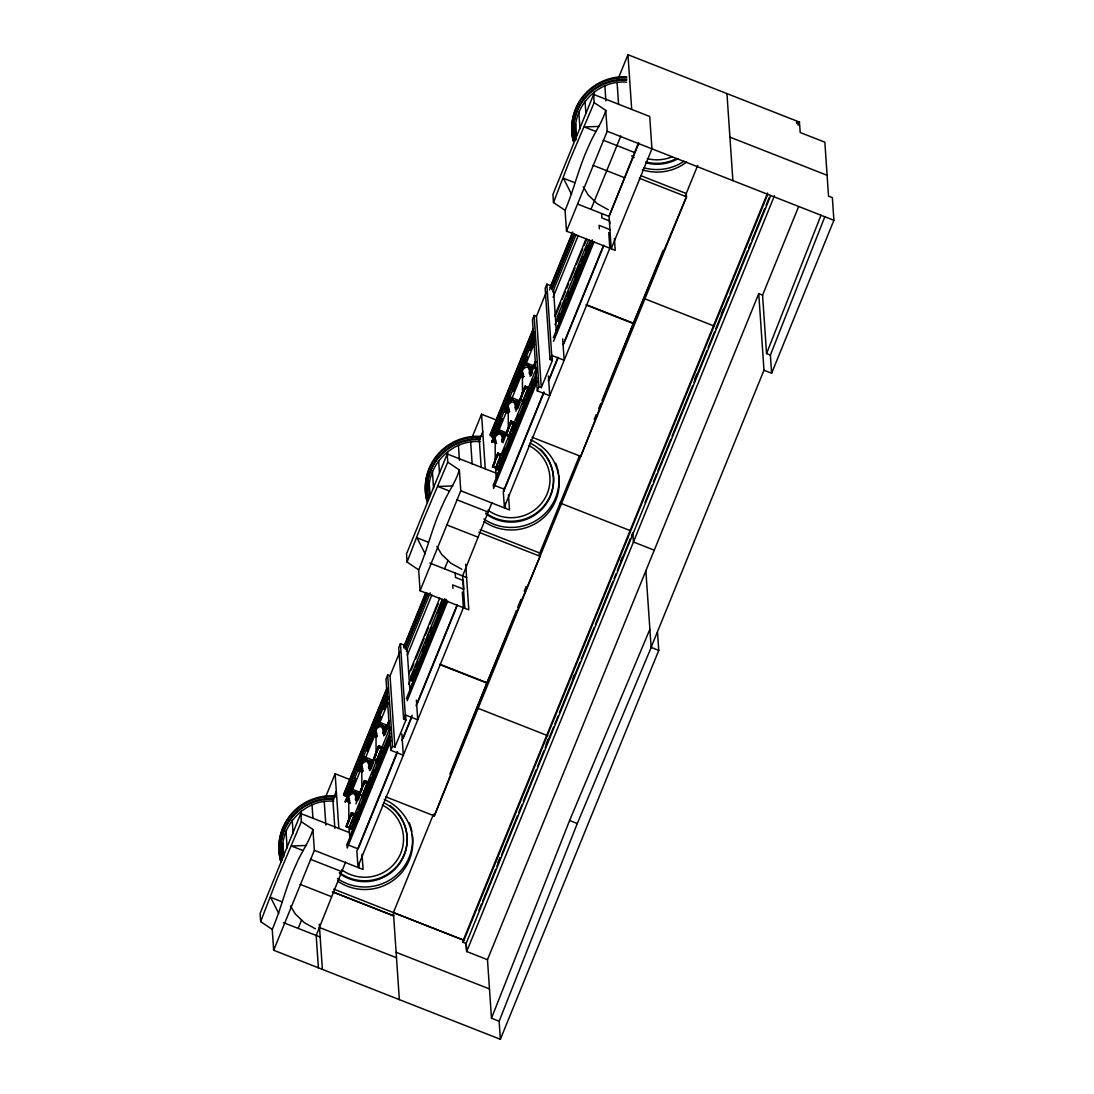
<?xml version="1.0" encoding="UTF-8"?>
<svg xmlns="http://www.w3.org/2000/svg" width="1094" height="1094" viewBox="0 0 1094 1094"><rect width="100%" height="100%" fill="white"/><g stroke="black" fill="none" stroke-linecap="round" stroke-linejoin="round"><path stroke-width="1.5" d="M375.748 727.551L380.466 724.173M347.29 798.825L347.345 796.952M348.234 822.305L348.33 820.459M348.289 823.003L349.738 817.669M356.986 797.95L357.041 796.2M360.35 766.785L360.391 764.897M361.28 790.265L361.376 788.418M361.335 790.962L361.923 787.297L363.974 784.207M370.032 765.909L370.1 764.159M374.613 729.999L374.818 733.295M374.558 731.872L375.023 728.659M375.543 756.063L375.584 753.52M384.254 731.011L384.309 729.26M387.782 699.435L387.823 697.562M388.767 723.626L388.808 721.083L386.456 727.236L390.667 728.96M493.763 437.409L493.968 440.704M493.722 439.296L494.871 434.578M494.707 463.473L495.295 459.808L497.346 456.731M503.404 438.421L503.459 436.67M506.809 405.368L507.028 408.664M507.753 431.433L508.177 427.563M516.45 406.38L516.245 403.071M520.976 372.343L521.031 370.469M521.961 396.534L522.399 392.664M530.727 369.731L529.564 374.298M530.672 371.468L530.467 368.172L529.045 365.957M534.241 338.032L534.446 341.328M535.185 364.083L535.281 362.237M380.452 724.324L384.076 728.084M345.171 802.23L345.841 800.302L348.658 801.464M350.422 788.5L349.683 790.524L350.463 788.459L359.297 792.056L358.504 794.121L359.27 792.029M361.717 769.424L358.9 768.275L358.121 770.354M363.536 756.433L362.798 758.443L363.523 756.405L372.343 760.002L369.635 767.386M376.719 737.219L372.316 735.428L377.129 722.806L372.876 733.992L375.803 735.182M375.926 734.512L373.109 733.377L372.37 735.4M377.69 721.561L376.965 723.599L377.731 721.507L386.551 725.103L385.813 727.127L386.551 725.103M388.466 704.18L385.526 702.991L386.319 700.912M386.319 701.022L385.553 703.004M499.042 432.185L496.102 430.995L496.389 430.024M505.688 432.499L504.922 434.591L505.715 432.527L496.908 428.944L496.621 429.901M508.136 409.881C503.39 406.052 503.404 413.874 508.915 412.588M505.319 408.746L504.58 410.77M509.476 411.153L505.072 409.361L509.941 396.876L518.761 400.472L518.023 402.496L518.761 400.472M523.137 377.69L518.734 375.898L519.582 373.861M519.541 373.847L518.788 375.857M524.108 362.032L523.383 364.07L524.149 361.977L532.969 365.574L532.19 367.652L532.969 365.574M534.884 344.651L531.944 343.461L534.651 336.555M350.559 792.261C358.203 789.731 345.991 793.328 347.372 797.321M360.418 765.28C358.476 760.713 371.399 757.65 363.632 760.467M508.888 401.525C519.267 396.999 505.907 401.662 506.837 405.751M499.548 432.185L495.856 433.826L493.791 437.791M377.703 721.766L378.811 719.141L377.526 718.635L374.955 726.402L376.254 726.908L378.811 719.141M282.977 855.604C278.355 826.695 304.611 798.511 333.752 801.232M429.286 494.461L429.395 496.074C424.773 467.152 451.029 438.981 480.17 441.689M575.813 136.545C571.191 107.622 597.447 79.452 626.588 82.159M657.521 632.318L658.766 650.383L500.368 1039.3L273.664 950.248L272.242 929.408C281.363 908.252 286.149 885.525 296.105 864.643C301.069 852.486 309.164 842.189 312.939 829.484L301.342 821.69L300.782 813.512L349.383 832.575M465.688 564.258L468.806 609.85L420.082 590.719L418.66 569.878C427.781 548.723 432.568 525.995 442.523 505.113C447.487 492.956 455.583 482.659 459.357 469.955L447.761 462.16L447.214 453.983L495.801 473.032M614.418 238.588L615.225 250.321L566.501 231.176L565.078 210.349C574.2 189.18 578.986 166.466 588.941 145.584C593.919 133.413 602.001 123.116 605.775 110.412L594.179 102.617L593.632 94.44L649.727 116.484L651.928 148.825L611.231 248.748L609.03 216.407L638.39 143.054M347.359 797.075L348.453 794.107M374.64 730.382L375.721 727.168M356.589 799.427L356.959 797.567M375.639 754.217L378.182 749.308M384.226 730.628L383.146 733.842M506.823 405.491L507.219 403.891M521.031 370.592L521.428 368.993M521.059 370.852C520.607 366.873 530.686 361.17 522.166 368.022M503.008 439.897L503.39 438.174L502.269 440.868M507.848 429.573L510.392 424.677M516.053 407.857L516.423 405.997M522.002 393.977L522.508 392.158M529.551 374.052L530.645 371.085M345.239 801.683L345.786 800.357M491.657 442.14L496.307 430.462L505.113 434.044L501.695 441.839M532.463 342.367L534.405 337.814M348.548 802.134L345.608 800.945L349.875 789.759L348.001 795.447M347.509 796.733L345.608 800.945M361.991 770.039L363.058 770.682L358.654 768.891L362.921 757.704L358.107 770.244L362.497 772.118M387.905 696.618L386.073 701.309L387.987 697.343M387.7 697.452L386.483 701.213M496.43 443.193L492.026 441.402L493.927 437.203M494.42 435.918L496.293 430.216L492.409 441.06M505.072 409.361L506.973 405.149M507.479 403.877L509.339 398.175L505.469 409.019M521.783 374.627L523.698 376.254L519.294 374.463L523.547 363.276L521.688 368.979M519.294 374.463L521.195 370.251M356.275 798.811L358.682 793.328L356.234 799.591M355.878 800.781L358.695 793.574L354.292 791.782L355.359 792.439M370.333 764.2L372.329 759.988M345.964 826.626L351.434 812.637L355.659 814.346M369.28 767.537L371.851 761.506L368.815 760.344M367.707 782.06L364.548 780.774L359.188 794.476L363.331 796.159L359.023 794.572L364.493 780.596L368.719 782.306M384.555 729.301L385.936 726.389L383.502 732.638M350.695 826.804L349.478 829.895L349.301 827.31L346.866 826.312L351.762 813.799L354.634 814.975M364.493 780.596L359.516 794.394L362.292 795.434M380.37 753.684L377.348 761.397L373.232 759.674L378.702 745.684L382.927 747.407M362.538 797.854L362.346 795.27L359.912 794.271L364.808 781.759L367.187 782.907L367.365 785.492M378.756 745.876L373.396 759.578L377.539 761.26M376.5 760.535L373.738 759.496L378.88 746.327L381.902 747.558M376.746 762.942L376.555 760.371L374.134 759.373L378.702 745.684M388.999 721.055L386.62 727.141L389.464 728.276M389.724 728.098L386.948 727.059L389.232 721.206M389.368 721.329L386.948 727.059M349.301 827.31L354.128 814.948L351.762 813.799M362.346 795.27L367.187 782.907M352.5 822.168L353.718 819.078M364.343 793.218L366.162 788.583M502.037 441.607L504.703 434.14M492.382 467.083L497.852 453.107L502.078 454.817M515.753 407.241L518.159 402.004L515.356 409.211M492.56 467.001L497.92 453.285L501.066 454.789M515.698 408.007L518.146 401.758M501.066 454.981L498.03 453.75L492.888 466.906L495.664 467.958M509.667 436.766L505.442 435.043L510.912 421.053L515.137 422.776M529.961 372.343L532.381 367.092L530.234 372.562M493.066 466.906L497.852 453.107M509.818 436.629L505.606 434.947L510.966 421.245L514.125 422.735M529.92 373.109L532.354 366.846M502.994 442.769L510.912 421.053M524.026 401.73L519.65 400.144L525.12 386.155L529.346 387.878M508.956 438.311L508.765 435.74L506.331 434.742L511.226 422.229L514.112 423.392M525.175 386.346L519.814 400.048M515.889 411.112L525.12 386.155M537.086 369.416L532.874 367.707L535.417 361.526M523.164 403.412L522.973 400.828L520.553 399.83L525.435 387.317L528.32 388.493M535.513 361.635L533.038 367.611L537.236 369.293M536.142 368.569L533.366 367.529L535.65 361.676M536.388 370.975L536.197 368.391L533.763 367.393L535.65 362.374M508.765 435.74L513.606 423.378L511.226 422.229M522.973 400.828L527.814 388.479L525.435 387.317M497.114 467.275L495.897 470.365L495.719 467.781L500.546 455.419L498.18 454.27L501.052 455.446M498.919 462.639L500.737 458.003M511.978 430.585L513.783 425.949M526.187 395.686L528.005 391.05M345.554 862.127L316.193 935.479L318.395 967.821M491.972 502.597L462.612 575.936L464.813 608.291M500.368 1039.3L499.137 1021.235L491.479 1018.227L569.605 820.527L649.863 629.31M499.137 1021.235L577.276 823.536L651.614 646.417M766.552 353.581L762.573 295.134L758.744 293.63L763.981 370.251L771.626 373.245L770.381 355.085L766.552 353.581L821.02 215.217M770.381 355.085L824.849 216.721M385.649 796.774L434.332 815.905L487.049 682.738L439.925 664.236M532.368 342.641L532.012 343.42M272.242 929.408L260.645 921.613L276.987 879.207L301.342 821.69M418.66 569.878L407.064 562.084L423.405 519.664L447.761 462.16M565.078 210.349L553.482 202.554L569.824 160.134L594.179 102.617M325.561 797.184L335.12 773.773L350.859 779.926M471.979 437.641L481.538 414.229L497.278 420.383M618.425 78.125L627.956 54.7L799.482 122.104L799.55 123.116L796.541 121.926L796.637 123.362L799.659 124.525L800.193 132.524L824.849 142.179L828.527 196.127L832.356 197.631L833.901 220.304L771.626 373.245M336.309 791.236L332.877 799.618L334.86 828.39M479.856 438.68L482.727 431.706M273.664 950.248L314.361 850.325L312.939 829.484M420.082 590.719L460.779 490.782L459.357 469.955M566.501 231.176L607.197 131.253L605.775 110.412M387.686 674.971L392.555 746.217L394.893 747.134L390.038 675.887L387.686 674.971L386.018 679.101L390.873 750.347L403.317 755.229L401.867 733.883M405.587 645.706L400.431 643.682L398.749 647.812L403.618 719.059L405.956 719.975L394.893 747.134M534.104 315.441L538.973 386.688L541.311 387.604L536.457 316.357L534.104 315.441L532.436 319.557L537.291 390.804L549.735 395.7L548.395 375.994M552.005 286.177L546.85 284.153L545.168 288.269L550.036 359.516L552.374 360.446L541.311 387.604M390.038 675.887L399.871 651.75M536.457 316.357L546.289 292.207M386.893 688.085L343.694 794.148L343.762 795.119L347.03 797.02L347.222 799.7M403.645 646.923L425.566 593.112M533.311 328.556L490.112 434.605L491.821 436.848L493.449 437.491L505.702 407.406M550.077 287.394L572.627 231.996M343.762 795.119L386.961 689.056M403.713 647.908L426.277 592.497M490.18 435.59L533.38 329.526M549.489 289.951L572.695 232.967M345.362 795.748L387.905 691.271M405.313 648.523L427.877 593.126M491.78 436.205L534.323 331.742M551.732 288.994L574.295 233.596M345.403 796.377L387.946 691.9M405.354 649.166L427.918 593.768M491.821 436.848L534.364 332.371M551.773 289.637L574.336 234.225M349.656 787.051L352.309 780.542L353.608 781.048L351.037 788.815L349.752 788.309L349.656 787.051L350.955 787.557L351.037 788.815M360.719 759.906L360.801 761.164L362.087 761.67L362.005 760.412L360.719 759.906L358.066 766.415L358.148 767.673L359.447 768.179M369.116 739.27L366.558 747.038L367.844 747.544L370.497 741.035L370.415 739.776L369.116 739.27L366.558 747.038M383.269 704.509L385.922 697.999L387.221 698.505L384.65 706.273L383.365 705.767L383.269 704.509L384.568 705.015L384.65 706.273M496.074 427.522L498.727 421.012L500.026 421.518L497.455 429.286L496.17 428.766L496.074 427.522L497.373 428.027L497.455 429.286M507.137 400.377L507.219 401.635L508.505 402.141L508.423 400.883L507.137 400.377L504.566 408.13L505.866 408.65L505.77 407.392M512.881 386.237L515.534 379.741L516.833 380.247L514.262 388.001L512.977 387.495L512.881 386.237L514.18 386.756L514.262 388.001M521.291 365.601L523.944 359.106L525.229 359.611L522.672 367.365L521.373 366.859L521.291 365.601L522.59 366.121M532.34 338.47L532.436 339.728L533.722 340.234L533.64 338.976L532.34 338.47L529.783 346.224L531.069 346.73L533.188 341.533M349.752 788.309L352.309 780.542M358.148 767.673L360.801 761.164M374.955 726.402L377.526 718.635M383.365 705.767L385.922 697.999M496.17 428.766L498.727 421.012M504.566 408.13L507.219 401.635M512.977 387.495L515.534 379.741M521.373 366.859L523.944 359.106M529.783 346.224L532.436 339.728M347.673 795.434L359.283 766.949M361.854 760.617L376.049 725.787M378.045 720.44L385.266 702.717M406.339 651.395L430.188 592.825M508.272 401.074L514.084 386.838M514.877 384.459L522.467 366.258M524.395 361.512L531.684 343.188M532.874 340.275L534.651 335.913M552.757 291.852L575.964 234.868M351.489 786.258L353.608 781.048M368.295 744.987L369.881 741.076M384.568 705.015L385.635 702.403M497.373 428.027L500.026 421.518M514.713 385.444L516.833 380.247M530.987 345.472L532.053 342.873M359.967 766.88L361.567 762.969M506.385 407.337L507.985 403.44M355.468 778.326L355.632 780.569L354.62 777.984L355.468 778.326L350.025 791.878L349.875 789.622L350.736 789.964M358.435 771.243L358.285 768.986L359.297 771.585L358.435 771.243L359.611 768.33M366.832 750.607L366.681 748.351L367.693 750.949L366.832 750.607L372.288 737.055L371.427 736.713L372.439 739.298L372.288 737.055M376.418 727.059L380.685 716.42L379.823 716.078L380.835 718.662L380.685 716.42M383.638 709.336L383.488 707.08L384.5 709.664L383.638 709.336L387.796 699.148M497.045 430.886L501.9 418.797L501.038 418.455L502.05 421.04L501.9 418.797M505.715 412.041L504.854 411.713L508.409 402.975M513.25 391.078L513.1 388.821L514.112 391.406L513.25 391.078L518.706 377.526L517.845 377.184L518.857 379.768L518.706 377.526M524.628 363.153L527.103 356.876L526.241 356.548L527.253 359.133L527.103 356.876M530.057 349.793L529.906 347.55L530.918 350.135L530.057 349.793L533.612 341.068M352.555 789.704L361.581 767.55M365.451 758.046L374.476 735.893M379.632 723.23L388.014 702.649M407.351 655.156L431.843 595.013M498.973 430.174L507.999 408.021M511.869 398.517L520.894 376.35M526.05 363.687L534.433 343.119M553.126 297.212L578.261 235.47M298.156 928.396L301.575 919.999M444.574 568.853L447.993 560.47M590.992 209.323L620.872 135.943M355.933 803.885L360.446 792.808M369.471 770.655L374.627 757.978M383.652 735.824L388.808 723.161M408.787 674.082L439.733 598.103M530.07 376.295L534.583 365.205M554.562 316.139L586.152 238.574M359.625 796.733L358.34 799.892L355.413 798.743M370.592 769.82L373.806 761.903M384.773 734.99L387.987 727.072M411.194 670.089L413.778 663.757M415.706 659.012L424.089 638.431M425.388 635.272L428.602 627.354M429.901 624.182L438.27 603.614M517.653 408.705L520.224 402.373M531.192 375.461L532.477 372.288M555.684 315.304L560.839 302.641M562.138 299.482L565.352 291.565M566.637 288.392L568.579 283.647M569.865 280.488L575.02 267.825M576.319 264.652L582.76 248.817M584.046 245.658L586.63 239.326M390.161 727.25L350.449 824.753L350.75 829.033L352.118 829.58L389.915 736.795M445.887 599.334L412.575 681.124L411.207 680.577L410.906 676.297L442.291 599.225M536.58 367.707L496.867 465.223L497.168 469.504L498.536 470.051L536.333 377.252M592.305 239.805L558.993 321.581L557.625 321.048L557.325 316.754L588.709 239.695M350.572 826.763L349.273 829.936L349.765 837.06L390.38 737.329M353.143 820.432L356.37 812.514M357.656 809.355L359.584 804.596M365.396 790.36L370.551 777.697M371.837 774.525L373.779 769.779M376.35 763.448L378.292 758.703M379.577 755.53L381.505 750.785M408.582 684.297L414.38 670.048M415.679 666.889L417.607 662.143M422.12 651.053L424.062 646.308M425.347 643.135L428.574 635.231M429.86 632.058L431.788 627.313M437.6 613.064L442.755 600.401M496.991 467.234L495.691 470.393L496.184 477.517L536.798 377.799M502.146 454.571L504.717 448.239M508.587 438.735L510.529 433.99M511.814 430.817L515.042 422.913M516.327 419.74L518.255 414.995M522.768 403.918L524.71 399.16M525.995 396.001L529.222 388.083M530.508 384.91L532.436 380.165M555 324.768L559.513 313.691M562.097 307.346L565.324 299.441M566.61 296.269L568.538 291.524M574.336 277.274L579.505 264.611M580.791 261.452L582.719 256.693M585.304 250.362L587.232 245.617M350.75 829.033L389.806 733.103M411.207 680.577L444.506 598.801M497.168 469.504L536.867 372.001M557.625 321.048L590.281 240.844M409.717 689.835L446.461 599.608M556.135 330.306L592.237 241.665M391.037 740.378L347.208 848.014L346.962 844.5L390.804 736.85M406.271 698.861L446.243 600.715M537.455 380.835L493.626 488.485L493.38 484.957L536.566 378.907M553.332 337.745L592.661 241.186M407.159 700.803L447.761 601.071M553.578 341.26L594.192 241.542M390.873 750.347L392.555 746.217M403.618 719.059L405.286 714.929L400.431 643.682M537.291 390.804L538.973 386.688M550.036 359.516L551.704 355.4L546.85 284.153M638.91 143.027L609.03 216.407L577.864 204.168M397.382 751.564L356.876 851.036L357.943 866.653L463.391 607.731L462.324 592.1M401.881 740.515L412.164 715.257M416.035 705.78L457.183 604.736M543.8 392.035L503.295 491.507L504.361 507.124L609.809 248.188L608.743 232.571M548.299 380.986L557.94 357.3M563.095 344.665L603.601 245.193M397.628 751.906L358.135 848.876L346.962 844.5M403.262 738.081L411.768 717.172M417.443 703.251L457.429 605.064M544.046 392.363L504.553 489.346L493.38 484.957M549.038 380.124L558.186 357.629M563.861 343.721L603.204 247.107M433.484 814.209L393.416 912.587L399.351 999.615M449.866 773.978L451.795 769.26M452.096 768.412L454.024 763.68M454.352 762.956L516.423 610.479M517.708 607.32L520.922 599.416M524.272 591.28L526.187 586.548M538.932 555.191L579.478 455.706M594.274 419.371L596.203 414.64M598.678 408.582L600.715 403.577M602.001 400.418L663.101 250.376M685.268 195.949L697.698 165.413M434.318 815.892L686.485 196.77L686.253 193.515L640.687 175.614M767.564 193.05L463.008 940.895L463.104 942.358L466.126 943.52L466.7 951.506L487.486 959.698L491.479 1018.227M463.104 942.331L767.673 194.486M498.03 862.332L499.958 857.6M546.138 744.207L548.067 739.476M572.436 679.62L574.364 674.902M620.544 561.509L622.459 556.778M694.95 378.797L696.864 374.08M721.247 314.224L723.161 309.493M798.21 125.236L799.495 122.077M478.912 910.468L481.483 904.136M482.769 900.977L495.65 869.361M496.936 866.188L500.149 858.284M501.449 855.125L517.544 815.604M518.829 812.432L522.043 804.528M523.329 801.369L536.21 769.752M537.496 766.593L543.937 750.771M545.222 747.612L553.591 727.059M554.89 723.9L558.104 715.996M559.39 712.837L579.998 662.239M581.283 659.08L594.165 627.45M595.451 624.291L612.831 581.598M614.117 578.439L616.059 573.694M617.344 570.535L630.226 538.918M631.511 535.745L632.797 532.587M645.036 502.543L652.106 485.162M653.405 481.989L656.619 474.085M657.904 470.926L670.786 439.309M672.072 436.137L692.68 385.553M693.965 382.38L706.847 350.764M708.133 347.605L714.573 331.797M715.859 328.624L728.741 297.007M730.026 293.848L747.407 251.155M748.693 247.996L750.621 243.251M751.92 240.092L764.788 208.462M766.074 205.303L769.301 197.399M770.682 195.676L466.126 943.52L466.659 951.52M466.7 951.506L774.443 195.744M487.486 959.67L758.757 293.63M762.573 295.134L798.524 206.834M658.766 650.383L651.094 647.374L763.981 370.251M348.712 819.146L349.41 817.437M480.129 529.592L539.834 553.044L540.067 556.299L486.912 683.094L439.788 664.578M593.632 94.44L552.935 194.376L553.482 202.554M447.214 453.983L406.517 553.906L407.064 562.084M300.782 813.512L260.098 913.435L260.645 921.613M512.293 399.611L509.161 398.859L509.9 396.931M491.958 441.347L491.685 442.509M507.233 404.014L507.917 402.537M522.563 392.855L524.6 389.779M502.296 441.251L502.98 439.651M495.24 459.111L496.115 457.429M360.829 763.803L363.618 760.207M383.119 733.582L383.816 732.105M368.897 768.357L369.608 767.003M368.924 768.74L369.622 767.126M355.851 800.398L356.562 799.044M348.822 818.64L350.873 815.563M523.096 390.955L524.135 389.478M508.888 425.867L509.913 424.376M507.931 402.66L508.874 401.389M494.885 434.715L498.221 431.993M375.721 727.305L377.813 725.172M361.512 762.203L362.47 761.055M376.951 750.019L378.141 748.611M348.466 794.244L349.41 792.972M362.743 784.918L363.919 783.509M496.881 428.916L496.115 431.009M523.985 390.367L525.052 389.245M509.777 425.265L510.843 424.144M350.449 815.96L351.735 814.784M532.874 367.707L533.653 367.119M519.65 400.144L520.429 399.556M505.442 435.043L506.221 434.455M386.456 727.236L387.221 726.648M373.232 759.674L374.011 759.086L376.555 760.125M359.023 794.572L359.803 793.984M495.842 433.566L496.977 432.718M376.678 726.156L380.343 724.57L382.627 725.486M349.424 793.109L351.817 791.755M525.968 388.028L527.513 387.413M510.023 400.541L511.281 400.103M511.801 423.638L513.346 423.022M498.755 455.678L500.3 455.063M379.591 748.269L382.709 747.503M365.382 783.167L366.928 782.552M352.336 815.208L353.882 814.592M385.553 726.731L377.28 723.366M372.849 733.746L376.021 734.771M358.641 768.644L361.799 769.67M345.595 800.699L348.754 801.711M526.884 387.536L528.402 387.208M526.898 387.809L528.429 387.481M499.616 454.475L502.638 454.283M525.489 365.273L526.884 364.644L525.489 365.191M498.235 432.308L500.724 432.39L502.638 434.017M500.245 454.366L503.308 454.571M369.266 761.506L367.352 759.879L364.876 759.961M520.334 399.953L524.122 401.58M506.125 434.851L509.913 436.479M599.28 126.398L584.278 126.945L595.656 131.403M452.861 485.927L437.86 486.474L449.237 490.946M306.443 845.457L291.442 846.004L302.806 850.476M501.161 454.434L502.666 454.571M527.978 365.437L526.761 365.027L529.072 366.34M512.553 400.062L514.836 400.992M353.088 791.646L356.22 793.547L357.068 796.459M505.606 434.947L510.966 421.245M729.903 137.133L827.105 175.286M607.197 131.253L833.901 220.304M603.218 140.196L634.383 152.435M639.361 178.254L686.485 196.77L633.33 323.55L586.206 305.048M593.003 165.303L624.168 177.543M574.76 182.698L563.396 178.226L571.588 194.363M610.274 229.74L599.102 225.35L599.348 228.878M643.573 298.334L714.532 326.203M586.343 304.693L633.467 323.209L580.75 456.376L532.067 437.244M557.325 316.754L558.706 317.301M551.704 355.4L564.162 360.282L562.699 338.935M524.026 360.364L525.325 360.87M521.51 368.186L522.371 368.528M515.616 380.999L516.915 381.505M509.435 397.819L510.296 398.161M505.551 409.799L504.703 409.457L504.854 411.713M498.809 422.27L500.108 422.776M496.293 430.092L497.155 430.434M629.706 530.399L560.183 503.076L560.401 506.331M654.253 550.173L633.44 541.995L632.893 534.022M460.779 490.782L509.503 509.927L508.45 494.597M456.8 499.726L487.965 511.978M478.803 532.231L540.067 556.299M446.584 524.833L477.75 537.072M428.342 542.227L416.978 537.769L425.169 553.906M429.887 563.082L466.605 577.509M463.377 580.545L455.487 577.454L455.2 573.174M410.906 676.297L412.288 676.83M476.806 707.832L547.766 735.701M386.004 699.257L387.303 699.763M405.286 714.929L417.744 719.825L416.39 700.119M377.608 719.893L378.907 720.399M374.873 725.144L376.172 725.65M375.092 727.715L375.953 728.057M369.198 740.529L370.497 741.035M569.605 820.527L577.276 823.536M363.017 757.349L363.878 757.691M352.391 781.8L353.69 782.306M314.361 850.325L363.085 869.456L362.032 854.14M310.381 859.269L341.547 871.508M333.711 889.121L464.389 940.457L393.416 912.601M300.166 884.362L331.332 896.615M281.924 901.771L270.56 897.299L278.751 913.435M396.11 952.3L489.483 988.949M319.516 927.521L396.493 957.729M283.469 922.625L320.186 937.038M533.763 367.393L536.279 368.418M532.381 367.092L523.698 363.837M525.229 386.579L528.334 387.837M528.334 388.028L525.298 386.797L528.334 388.288M529.523 391.679L532.573 392.91M520.553 399.83L523.069 400.855M515.233 400.801L518.159 402.004M514.112 422.927L511.089 421.696L514.112 423.187M506.331 434.742L508.847 435.754M498.03 453.75L501.066 455.241M502.255 458.618L505.305 459.863M495.842 467.411L493.339 466.222M493.162 466.495L495.719 467.535M389.861 727.961L387.344 726.936L389.779 727.934L389.97 730.505M378.811 746.108L381.915 747.366M381.902 747.831L378.88 746.327M381.902 748.022L379.016 746.86L381.396 748.009L376.555 760.371L374.134 759.373M383.105 751.209L386.155 752.44M367.338 759.742L363.071 758.265M364.603 781.007L367.693 782.47M364.671 781.239L367.693 782.921M368.897 786.107L371.933 787.352M352.829 791.194L350.012 790.319M359.912 794.271L362.429 795.297M356.22 814.743L351.502 812.828L346.265 826.558L348.986 827.666M354.647 814.51L351.434 812.637M354.647 814.77L351.612 813.28L346.47 826.449L349.246 827.488M355.837 818.148L358.887 819.392M346.866 826.312L349.383 827.337M608.278 209.733L597.215 203.634L588.134 194.91L583.28 186.855M461.859 569.277L450.796 563.164L441.716 554.453L436.862 546.398M315.441 928.806L304.378 922.693L295.298 913.982L290.443 905.928M527.978 365.314L529.92 367.31M522.645 375.734L523.711 376.377M523.725 376.637L521.783 374.75M508.409 410.496L509.489 411.276M509.517 411.535L507.001 408.281M495.363 442.55L496.444 443.33M496.457 443.576L493.955 440.458M377.28 735.92L375.365 734.156M377.307 736.166L374.791 732.912M363.085 771.065L361.157 769.191M350.025 802.859L348.111 801.232M350.039 803.105L347.523 799.864M514.823 400.855L515.684 401.963M507.561 409.525L508.423 410.633M494.515 441.566L495.377 442.673M383.502 726.854L380.343 724.57M362.018 770.408L360.582 767.81M523.479 374.613L522.426 371.864A5.306 5.224 -4.2 0 1 523.465 368.774L525.968 367.16A2.831 2.776 -4.2 0 1 528.484 367.967L529.523 370.716A5.306 5.224 -4.2 0 1 529.058 372.863M509.257 409.512L508.218 406.763A5.306 5.224 -4.2 0 1 509.257 403.672L511.76 402.059A2.831 2.776 -4.2 0 1 514.276 402.865L515.315 405.614A5.306 5.224 -4.2 0 1 514.836 407.761M496.211 441.566L495.172 438.803A5.306 5.224 -4.2 0 1 496.197 435.727L498.714 434.113A2.831 2.776 -4.2 0 1 501.216 434.906L502.269 437.668A5.306 5.224 -4.2 0 1 501.79 439.802M377.061 734.156L376.008 731.394A5.306 5.224 -4.2 0 1 377.047 728.303L379.55 726.689A2.831 2.776 -4.2 0 1 382.066 727.496L383.105 730.259A5.306 5.224 -4.2 0 1 382.64 732.392M362.839 769.055L361.799 766.292A5.306 5.224 -4.2 0 1 362.839 763.202L365.341 761.588A2.831 2.776 -4.2 0 1 367.857 762.395L368.897 765.157A5.306 5.224 -4.2 0 1 368.418 767.291M349.793 801.095L348.754 798.346A5.306 5.224 -4.2 0 1 349.779 795.256L352.295 793.642A2.831 2.776 -4.2 0 1 354.798 794.449L355.837 797.198A5.306 5.224 -4.2 0 1 355.372 799.345M529.893 367.064L530.494 368.555M521.223 373.505L521.811 374.996M515.671 401.84L516.259 403.207M502.625 433.88L503.486 436.916M503.226 435.508L499.493 431.98M383.474 726.471L384.049 727.715M369.252 761.369L370.114 764.405M369.854 762.997L366.134 759.468M356.808 795.037L353.075 791.509M534.173 339.523L534.433 341.068M520.949 371.96L521.236 373.765M516.532 404.876L515.698 402.223L512.553 399.925M506.741 406.859L507.001 408.418M384.049 727.838L384.322 729.507M360.323 766.402L360.61 768.193M347.277 798.579L347.55 800.247M379.071 724.652L379.098 725.062M726.949 93.592L732.884 180.619M627.956 54.7L631.689 109.4M617.071 82.282L618.575 104.327M645.87 570.753L651.121 647.388M604.845 85.688L605.885 100.935M609.878 223.901L609.673 220.974L601.905 217.925L601.618 213.645M593.919 92.074L594.151 95.465M585.044 101.031L585.851 112.901M578.822 111.93L579.984 128.887M575.676 124.046L576.483 135.916M575.704 134.931L576.046 139.936M553.523 289.883L556.258 330.019M552.019 355.345L552.374 360.446M504.115 487.924L504.348 491.329M505.168 503.254L505.51 508.354M498.344 467.193L498.536 470.051M481.551 414.202L485.271 468.929M479.322 440.089L481.169 467.165M470.652 441.826L472.157 463.856M458.427 445.217L459.466 460.478M463.254 580.504L463.856 589.283L452.684 584.893L452.93 588.408M447.501 451.603L447.733 454.995M438.626 460.56L439.432 472.43M432.403 471.459L433.566 488.416M429.258 483.575L430.065 495.445M407.105 649.412L409.84 689.548M405.601 714.888L405.956 719.975M367.762 746.286L367.844 747.544M358.75 862.783L359.092 867.884M335.133 773.745L338.853 828.459M324.234 801.355L325.848 825.095M312.009 804.746L312.939 818.312M319.284 924.17L322.388 969.38M301.082 811.146L301.438 816.233M292.207 820.09L293.137 833.655M285.985 831.002L287.134 847.959M282.84 843.118L283.756 856.67M375.652 753.985L375.721 755.763M361.444 788.883L361.512 790.661M522.426 371.864L522.481 391.556M508.218 406.763L508.272 426.455M495.172 438.803L495.213 458.509M376.008 731.394L376.062 751.086M361.799 766.292L361.854 785.998M348.754 798.346L348.808 819.679M672.181 156.729A38.769 38.153 -3.9 0 1 647.333 158.657M686.676 161.994A47.753 47.001 -3.9 0 1 642.328 169.789M683.996 161.269A47.753 47.001 -3.9 0 1 643.655 167.71M677.897 158.753A42.338 41.668 -3.9 0 1 645.747 162.746M634.205 157.714A42.338 41.668 -3.9 0 1 631.621 155.95M676.448 158.63A42.338 41.668 -3.9 0 1 645.679 161.871M573.201 140.36A52.143 51.322 -3.9 0 1 626.698 76.799M573.27 141.331A52.143 51.322 -3.9 0 1 626.766 77.77M574.582 139.335A50.406 49.613 -3.9 0 1 626.671 79.479M574.637 139.977A50.406 49.613 -3.9 0 1 626.712 80.108M280.802 861.06A52.143 51.322 -3.9 0 1 335.557 795.981M280.871 862.031A52.143 51.322 -3.9 0 1 335.626 796.952M282.115 859.993A50.406 49.613 -3.9 0 1 333.834 798.538M281.787 859.036A50.406 49.613 -3.9 0 1 333.875 799.181M528.703 445.49A38.769 38.153 -3.9 0 1 544.128 499.643A38.769 38.153 -3.9 0 1 487.951 510.146M530.645 439.911A47.753 47.001 -3.9 0 1 553.044 505.948A47.753 47.001 -3.9 0 1 484.04 521.551M558.719 475.206A47.753 47.001 -3.9 0 1 535.595 520.84A47.753 47.001 -3.9 0 1 483.876 519.007M555.752 463.295A47.753 47.001 -3.9 0 1 558.528 473.702M529.906 442.988A42.338 41.668 -3.9 0 1 547.356 502.146A42.338 41.668 -3.9 0 1 485.859 513.852M540.231 449.169A42.338 41.668 -3.9 0 1 543.595 506.331A42.338 41.668 -3.9 0 1 485.804 512.977M426.783 499.89A52.143 51.322 -3.9 0 1 481.975 436.451M427.289 502.502A52.143 51.322 -3.9 0 1 480.348 437.313M428.164 498.878A50.406 49.613 -3.9 0 1 480.252 439.009M428.205 499.507A50.406 49.613 -3.9 0 1 480.293 439.651M382.285 805.034A38.769 38.153 -3.9 0 1 397.696 859.173A38.769 38.153 -3.9 0 1 341.533 869.675M384.226 799.441A47.753 47.001 -3.9 0 1 406.626 865.477A47.753 47.001 -3.9 0 1 337.622 881.08M412.301 834.749A47.753 47.001 -3.9 0 1 389.177 880.369A47.753 47.001 -3.9 0 1 337.458 878.55M409.334 822.838A47.753 47.001 -3.9 0 1 411.864 831.727M383.488 802.531A42.338 41.668 -3.9 0 1 400.937 861.675A42.338 41.668 -3.9 0 1 339.441 873.381M403.713 822.647A42.338 41.668 -3.9 0 1 339.386 872.506M390.175 805.704A42.338 41.668 -3.9 0 1 403.071 821.238M393.635 915.828L332.385 891.774L393.635 915.856M495.801 467.808L493.285 466.782L495.719 467.781"/></g></svg>
